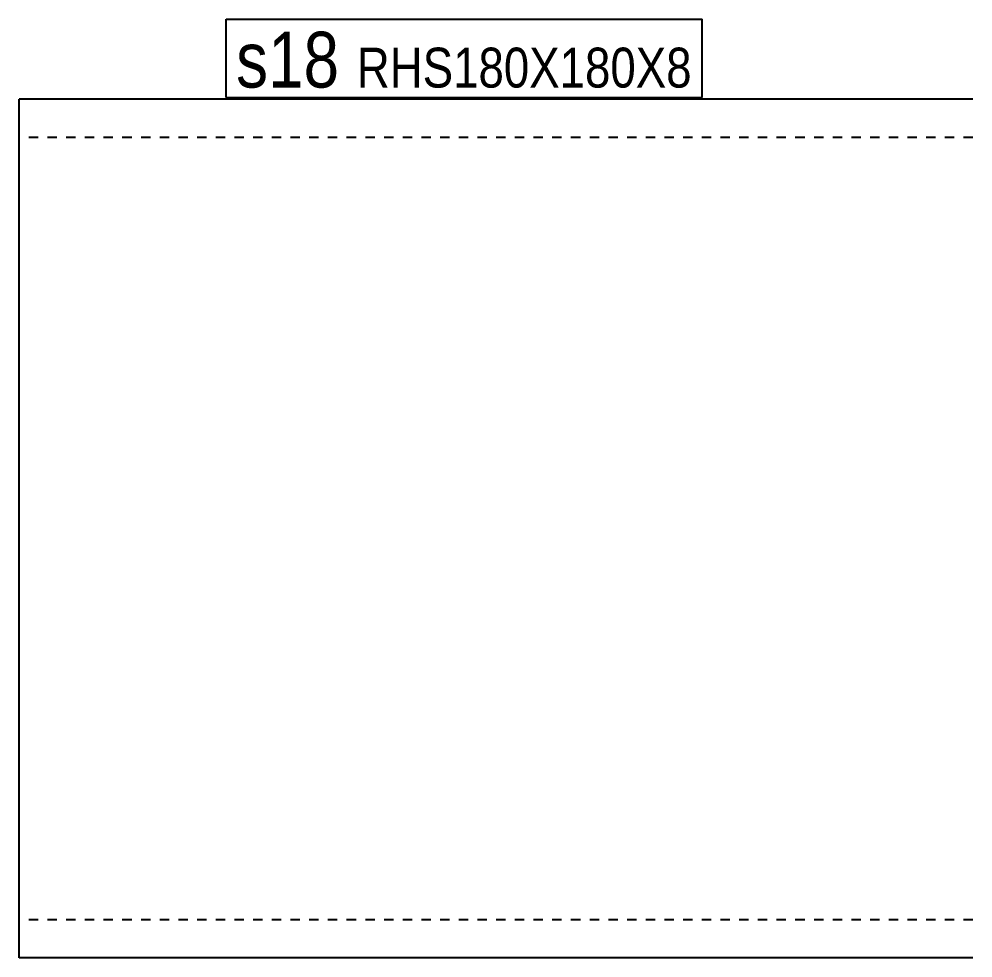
# Model space of a CAD drawing. Header units: millimetres. Extents: x 10 to 21619, y 10 to 324.
# Drawn here: x 10.5 to 210.5, y 15.8 to 212.6 of the extents above; entities that cross this region are included whole.
import ezdxf

# ---------------------------------------------------------------- set-up
doc = ezdxf.new("R2010")
doc.units = ezdxf.units.MM
doc.linetypes.add('DXK_LINE_DOT2', pattern=[3.9198, 1.9599, -1.9599])
doc.layers.add('STÅL', color=7, linetype='Continuous')
doc.layers.add('TEKST', color=7, linetype='Continuous')
doc.styles.add('Arial Narrow', font='ARIALN.TTF', dxfattribs={"height": 0.2})

msp = doc.modelspace()

# ---------------------------------------------------------------- linework, layer by layer
at = {"layer": 'STÅL', "color": 2, "linetype": 'Continuous'}
for p, q in [((210.5, 195.75), (10.5, 195.75)), ((10.5, 31.75), (10.5, 195.75)), ((10.5, 20.44), (10.5, 31.75)), ((10.5, 15.75), (10.5, 20.44)), ((210.5, 15.75), (10.5, 15.75))]:
    msp.add_line(p, q, dxfattribs=at)
at = {"layer": 'STÅL', "color": 7, "linetype": 'DXK_LINE_DOT2'}
for p, q in [((210.5, 187.75), (10.5, 187.75)), ((10.5, 25.63), (10.5, 31.75)), ((10.5, 24.36), (10.5, 25.63)), ((10.5, 23.75), (10.5, 24.36)), ((210.5, 23.75), (10.5, 23.75)), ((10.5, 20.44), (10.5, 23.75))]:
    msp.add_line(p, q, dxfattribs=at)
at = {"layer": 'TEKST', "color": 7, "linetype": 'Continuous'}
for p, q in [((53.9, 212.55), (153.76, 212.55)), ((53.9, 196.1), (53.9, 212.55)), ((153.76, 196.1), (153.76, 212.55)), ((53.9, 196.1), (153.76, 196.1))]:
    msp.add_line(p, q, dxfattribs=at)

# ---------------------------------------------------------------- wipeouts: each hides what was drawn before it
at = {"color": 0}
for points in [[(77.64, 198.2), (77.64, 210.45), (56, 210.45), (56, 198.2)], [(151.66, 198.2), (151.66, 206.95), (81.32, 206.95), (81.32, 198.2)]]:
    msp.add_wipeout(points, dxfattribs=at).dxf.layer = 'TEKST'

# ---------------------------------------------------------------- next in the draw order: wipeouts: each hides what was drawn before it
for points in [[(77.64, 198.2), (77.64, 210.45), (56, 210.45), (56, 198.2)], [(151.66, 198.2), (151.66, 206.95), (81.32, 206.95), (81.32, 198.2)]]:
    msp.add_wipeout(points, dxfattribs=at).dxf.layer = 'TEKST'

# ---------------------------------------------------------------- next in the draw order: texts
at = {"layer": 'TEKST', "color": 3, "style": 'Arial Narrow'}
for s, height, p in [('s18', 11.692, (56, 198.2)), ('RHS180X180X8', 8.3512, (81.32, 198.2))]:
    msp.add_text(s, height=height, dxfattribs=at).set_placement(p)

doc.saveas('drawing.dxf')
